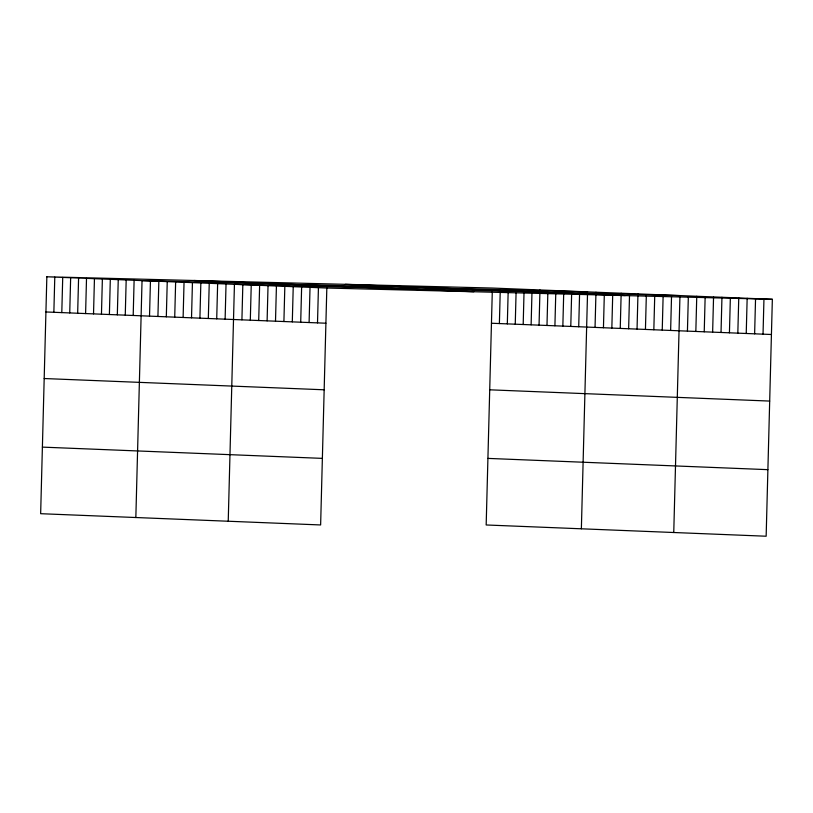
<?xml version="1.0" encoding="UTF-8"?>
<svg xmlns="http://www.w3.org/2000/svg" width="813" height="813" viewBox="0 0 813 813"><rect width="100%" height="100%" fill="white"/><g stroke="black" fill="none" stroke-linecap="round" stroke-linejoin="round"><path stroke-width="1.22" d="M46.849 276.776L40.65 513.694L320.627 524.954L326.826 288.026L46.849 276.776L492.373 288.046L772.35 299.306L766.151 536.224L486.174 524.974L492.282 291.826M53.861 312.283L54.786 277.091M61.798 312.599L62.723 277.406M69.735 312.924L70.65 277.731M77.662 313.239L78.587 278.046M85.599 313.564L86.513 278.371M93.525 313.879L94.45 278.686M101.462 314.194L102.377 279.001M109.389 314.519L110.314 279.326M117.326 314.834L118.251 279.642M125.263 315.149L126.178 279.957M133.19 315.474L134.115 280.282M135.842 517.525L142.041 280.597L587.565 291.877M149.521 316.125L150.446 280.932M157.925 316.47L158.84 281.278M166.319 316.806L167.244 281.613M174.724 317.141L175.638 281.948M183.118 317.476L184.043 282.284M191.522 317.822L192.437 282.629M199.917 318.157L200.841 282.965M208.321 318.493L209.236 283.3M216.715 318.828L217.64 283.635M225.12 319.163L226.034 283.971M228.229 521.235L234.439 284.316L679.963 295.597L673.753 532.515M241.918 319.844L242.833 284.652M250.313 320.18L251.237 284.987M258.707 320.515L259.632 285.322M267.111 320.861L268.036 285.668M275.505 321.196L276.43 286.003M283.91 321.531L284.835 286.339M292.304 321.867L293.229 286.674M300.708 322.202L301.633 287.019M309.103 322.548L310.027 287.355M317.507 322.883L318.432 287.69M499.385 323.564L500.208 292.141M507.322 323.879L508.145 292.456M515.249 324.204L516.072 292.782M523.186 324.519L524.039 291.837M531.123 324.834L531.946 293.412M539.049 325.159L539.974 289.967M546.986 325.474L547.84 292.792M554.913 325.789L555.838 290.607M562.85 326.115L563.704 293.432M570.777 326.43L571.641 293.757M578.714 326.755L579.639 291.562M581.366 528.796L587.504 294.387M595.045 327.405L595.97 292.213M603.449 327.741L604.303 295.068M611.843 328.086L612.728 294.143M620.248 328.422L621.162 293.229M628.642 328.757L629.496 296.084M637.046 329.092L637.961 293.899M645.441 329.438L646.325 295.495M653.835 329.773L654.729 295.841M662.239 330.108L663.123 296.176M670.634 330.444L671.528 296.511M687.432 331.125L688.326 297.182M695.837 331.46L696.761 296.267M704.231 331.795L705.156 296.603M712.635 332.131L713.56 296.938M721.029 332.476L721.954 297.284M729.434 332.812L730.359 297.619M737.828 333.147L738.753 297.954M746.232 333.482L747.157 298.29M754.627 333.818L755.551 298.635M763.031 334.163L763.956 298.971M326.826 288.026L772.35 299.306M345.352 284.326L625.329 295.586M193.88 280.495L473.847 291.745M491.459 323.239L771.425 334.499M45.935 311.968L325.901 323.218M489.711 389.813L769.687 401.073M44.187 378.533L324.163 389.793M487.912 458.4L767.889 469.66M42.398 447.12L322.365 458.38"/></g></svg>
